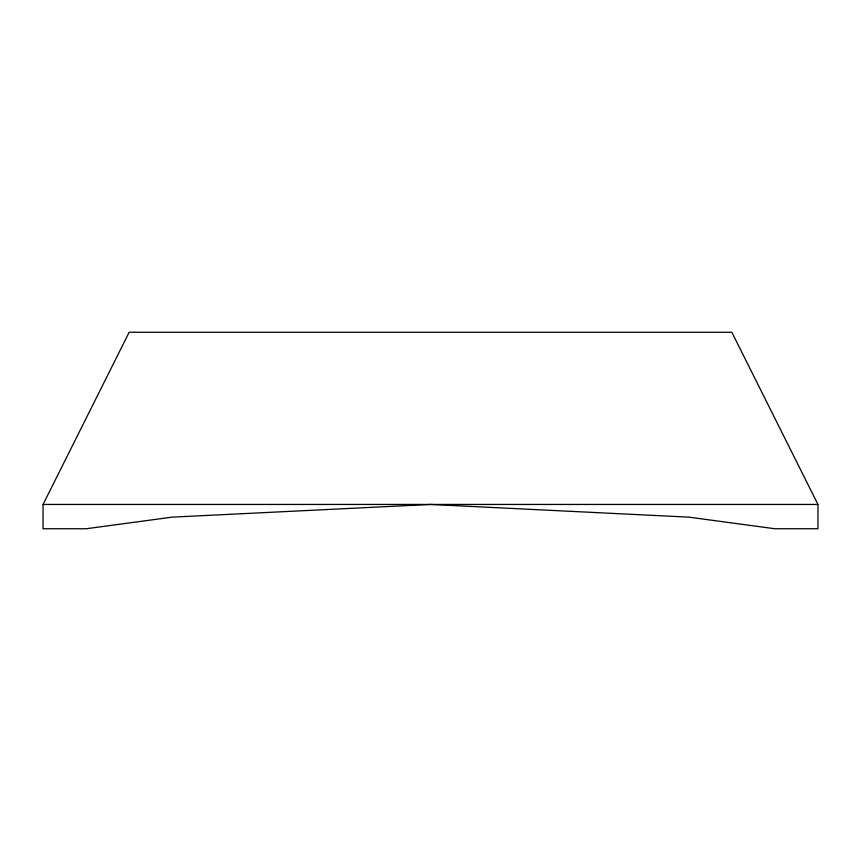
<?xml version="1.0" encoding="UTF-8"?>
<svg xmlns="http://www.w3.org/2000/svg" width="861" height="861" viewBox="0 0 861 861"><rect width="100%" height="100%" fill="white"/><g stroke="black" fill="none" stroke-linecap="round" stroke-linejoin="round"><path stroke-width="1.29" d="M43.05 504.449L129.15 332.249L731.85 332.249L817.95 504.449L817.95 528.751L774.9 528.751L688.8 517.138L430.5 504.449L172.2 517.138L86.1 528.751L43.05 528.751L43.05 504.449L817.95 504.449"/></g></svg>
